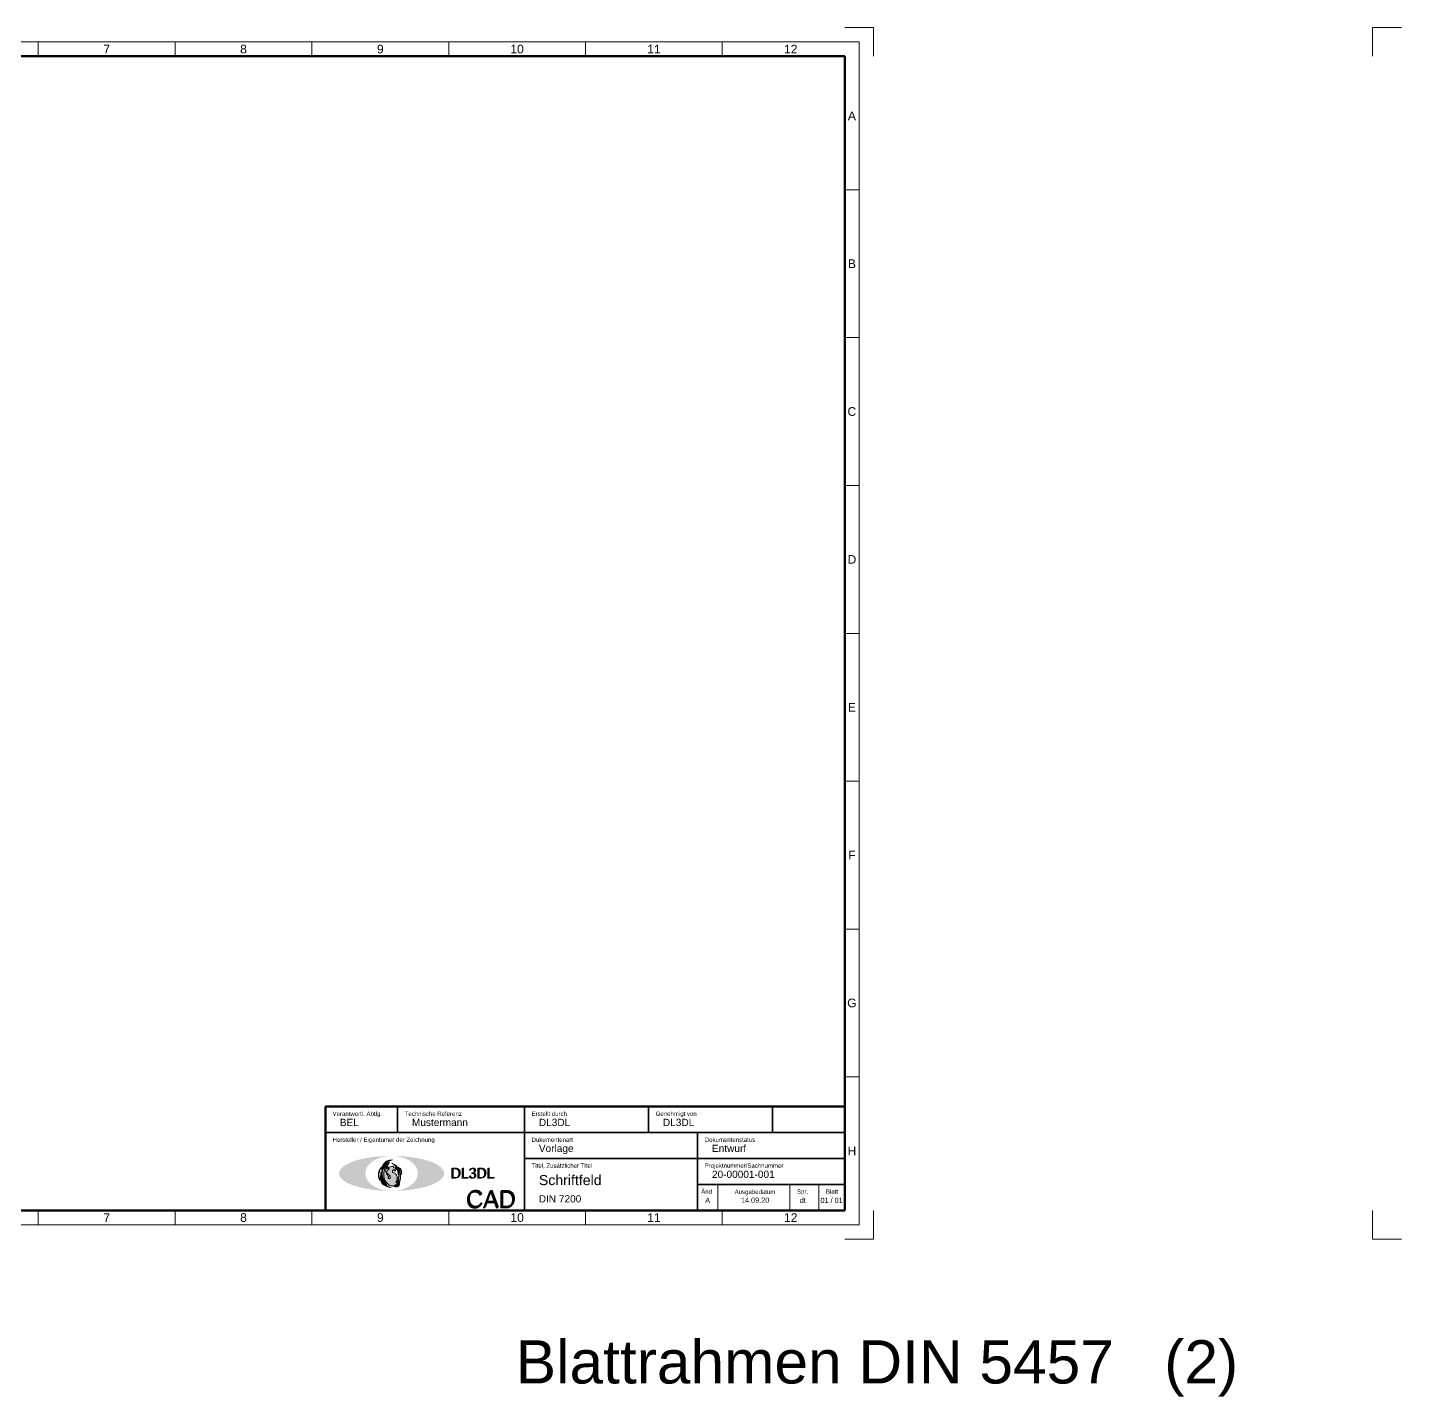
# Model space of a CAD drawing. Header units: millimetres. Extents: x 633 to 4785, y -1154 to 2521.
# Drawn here: x 1173.1 to 1649.4, y 285.8 to 760.3 of the extents above; entities that cross this region are included whole.
import ezdxf
from ezdxf.enums import TextEntityAlignment as Align

# ---------------------------------------------------------------- set-up
doc = ezdxf.new("R2010")
doc.units = ezdxf.units.MM
doc.header["$LTSCALE"] = 5
doc.linetypes.add('AUSGEZOGEN', pattern=[0])
for name, color, linetype, lineweight, true_color in [('_Blattschnitt', 1, 'Continuous', 5, 0xff0000), ('_Legende', 7, 'Continuous', 5, 0x000000), ('_PK_0.18mm', 4, 'Continuous', 18, 0x00ffff), ('_PK_0.35mm', 4, 'Continuous', 35, 0x00ffff), ('_PK_0.70mm', 30, 'Continuous', 70, 0xff7f00), ('_PK_Text_ausgefüllt', 3, 'Continuous', 5, 0x00ff00), ('_PK_Text_Vorgabe', 1, 'Continuous', 5, 0xff0000), ('_Raster_0.18mm', 94, 'Continuous', 18, 0x008000), ('_Raster_1.00mm', 5, 'Continuous', 100, 0x0000ff), ('_Raster_Einteilung', 7, 'Continuous', 18, 0x000000), ('_Raster_txt', 7, 'Continuous', 5, 0x000000), ('pfoenix', 5, 'Continuous', 5, 0x0000ff)]:
    doc.layers.add(name, color=color, linetype=linetype, lineweight=lineweight, true_color=true_color)
for name, color, linetype, true_color in [('Logo', 5, 'Continuous', 0x0000ff), ('Logo Text', 1, 'Continuous', 0xff0000), ('Logo_a', 1, 'Continuous', 0xff0000), ('Logo_b', 30, 'Continuous', 0xff7f00), ('Logo_c', 12, 'Continuous', 0xaa0000)]:
    doc.layers.add(name, color=color, linetype=linetype, true_color=true_color)
doc.styles.add('textstyle1493', font='')
doc.styles.add('textstyle1494', font='')
doc.styles.add('textstyle1495', font='')
doc.styles.add('textstyle1496', font='')
doc.styles.add('textstyle1497', font='')
doc.styles.add('textstyle1498', font='')
doc.styles.add('textstyle1499', font='')
doc.styles.add('textstyle1500', font='')
doc.styles.add('textstyle1599', font='')
doc.styles.add('textstyle1600', font='')
doc.styles.add('textstyle1601', font='')
doc.styles.add('textstyle1602', font='')
doc.styles.add('textstyle1603', font='')
doc.styles.add('textstyle1604', font='')
doc.styles.add('textstyle1605', font='')
doc.styles.add('textstyle1606', font='')
doc.styles.add('textstyle1607', font='')
doc.styles.add('textstyle1608', font='')
doc.styles.add('textstyle1614', font='')
doc.styles.add('textstyle1615', font='')
doc.styles.add('textstyle1616', font='')
doc.styles.add('textstyle1617', font='')
doc.styles.add('textstyle1618', font='')
doc.styles.add('textstyle1619', font='')
doc.styles.add('textstyle1626', font='')
doc.styles.add('textstyle1627', font='')
doc.styles.add('textstyle1628', font='')
doc.styles.add('textstyle1629', font='')
doc.styles.add('textstyle1630', font='')
doc.styles.add('textstyle1631', font='')
doc.styles.add('textstyle27', font='')
doc.styles.add('textstyle28', font='')
doc.styles.add('textstyle29', font='')
doc.styles.add('textstyle30', font='')
doc.styles.add('textstyle31', font='')
doc.styles.add('textstyle32', font='')
doc.styles.add('textstyle33', font='')
doc.styles.add('textstyle34', font='')
doc.styles.add('textstyle35', font='')
doc.styles.add('textstyle36', font='')
doc.styles.add('textstyle37', font='')
doc.styles.add('textstyle38', font='')
doc.styles.add('textstyle39', font='')
doc.styles.add('textstyle40', font='')
doc.styles.add('textstyle41', font='')
doc.styles.add('textstyle42', font='')
doc.styles.add('textstyle43', font='')
doc.styles.add('textstyle44', font='')
doc.styles.add('textstyle45', font='')
doc.styles.add('textstyle46', font='')
doc.styles.add('textstyle696', font='')
doc.styles.get('textstyle1493').set_extended_font_data('Arial')
doc.styles.get('textstyle1494').set_extended_font_data('Arial')
doc.styles.get('textstyle1495').set_extended_font_data('Arial')
doc.styles.get('textstyle1496').set_extended_font_data('Arial')
doc.styles.get('textstyle1497').set_extended_font_data('Arial')
doc.styles.get('textstyle1498').set_extended_font_data('Arial')
doc.styles.get('textstyle1499').set_extended_font_data('Arial')
doc.styles.get('textstyle1500').set_extended_font_data('Arial')
doc.styles.get('textstyle1599').set_extended_font_data('Arial')
doc.styles.get('textstyle1600').set_extended_font_data('Arial')
doc.styles.get('textstyle1601').set_extended_font_data('Arial')
doc.styles.get('textstyle1602').set_extended_font_data('Arial')
doc.styles.get('textstyle1603').set_extended_font_data('Arial')
doc.styles.get('textstyle1604').set_extended_font_data('Arial')
doc.styles.get('textstyle1605').set_extended_font_data('Arial')
doc.styles.get('textstyle1606').set_extended_font_data('Arial')
doc.styles.get('textstyle1607').set_extended_font_data('Arial')
doc.styles.get('textstyle1608').set_extended_font_data('Arial')
doc.styles.get('textstyle1614').set_extended_font_data('Arial')
doc.styles.get('textstyle1615').set_extended_font_data('Arial')
doc.styles.get('textstyle1616').set_extended_font_data('Arial')
doc.styles.get('textstyle1617').set_extended_font_data('Arial')
doc.styles.get('textstyle1618').set_extended_font_data('Arial')
doc.styles.get('textstyle1619').set_extended_font_data('Arial')
doc.styles.get('textstyle1626').set_extended_font_data('Arial')
doc.styles.get('textstyle1627').set_extended_font_data('Arial')
doc.styles.get('textstyle1628').set_extended_font_data('Arial')
doc.styles.get('textstyle1629').set_extended_font_data('Arial')
doc.styles.get('textstyle1630').set_extended_font_data('Arial')
doc.styles.get('textstyle1631').set_extended_font_data('Arial')
doc.styles.get('textstyle27').set_extended_font_data('Arial')
doc.styles.get('textstyle28').set_extended_font_data('Arial')
doc.styles.get('textstyle29').set_extended_font_data('Arial')
doc.styles.get('textstyle30').set_extended_font_data('Arial')
doc.styles.get('textstyle31').set_extended_font_data('Arial')
doc.styles.get('textstyle32').set_extended_font_data('Arial')
doc.styles.get('textstyle33').set_extended_font_data('Arial')
doc.styles.get('textstyle34').set_extended_font_data('Arial')
doc.styles.get('textstyle35').set_extended_font_data('Arial')
doc.styles.get('textstyle36').set_extended_font_data('Arial')
doc.styles.get('textstyle37').set_extended_font_data('Arial')
doc.styles.get('textstyle38').set_extended_font_data('Arial')
doc.styles.get('textstyle39').set_extended_font_data('Arial')
doc.styles.get('textstyle40').set_extended_font_data('Arial')
doc.styles.get('textstyle41').set_extended_font_data('Arial')
doc.styles.get('textstyle42').set_extended_font_data('Arial')
doc.styles.get('textstyle43').set_extended_font_data('URW Chancery L')
doc.styles.get('textstyle44').set_extended_font_data('URW Chancery L')
doc.styles.get('textstyle45').set_extended_font_data('URW Chancery L')
doc.styles.get('textstyle46').set_extended_font_data('URW Chancery L')
doc.styles.get('textstyle696').set_extended_font_data('Arial')

msp = doc.modelspace()

# ---------------------------------------------------------------- hatches: boundary and pattern name
at = {"layer": 'Logo_a'}
h = msp.add_hatch(color=256, dxfattribs=at)
edge = h.paths.add_edge_path()
edge.add_ellipse((1299.34, 363.11), major_axis=(15.17, 0), ratio=0.4, start_angle=0, end_angle=360)
edge = h.paths.add_edge_path()
edge.add_ellipse((1299.34, 363.11), major_axis=(12.14, 0), ratio=0.5, start_angle=0, end_angle=360)
at = {"layer": 'Logo_b'}
h = msp.add_hatch(color=256, dxfattribs=at)
edge = h.paths.add_edge_path()
edge.add_ellipse((1299.34, 363.11), major_axis=(12.14, 0), ratio=0.5, start_angle=0, end_angle=360)
edge = h.paths.add_edge_path()
edge.add_ellipse((1299.34, 363.11), major_axis=(9.1, 0), ratio=0.666667, start_angle=0, end_angle=360)
at = {"layer": 'Logo_c'}
h = msp.add_hatch(color=256, dxfattribs=at)
edge = h.paths.add_edge_path()
edge.add_ellipse((1299.34, 363.11), major_axis=(15.17, 0), ratio=0.4, start_angle=0, end_angle=360)
edge = h.paths.add_edge_path()
edge.add_ellipse((1299.34, 363.11), major_axis=(18.21, 0), ratio=0.333333, start_angle=0, end_angle=360)
at = {"layer": 'pfoenix'}
h = msp.add_hatch(color=256, dxfattribs=at)
edge = h.paths.add_edge_path()
edge.add_spline(control_points=[(1298.07, 362.31), (1298.49, 362.05), (1298.19, 361.55), (1298.19, 361.55), (1298.19, 361.55), (1298.3, 361.3), (1298.96, 361.29), (1298.86, 361.9), (1298.73, 362.31), (1298.19, 362.86), (1297.75, 363.22), (1297.59, 363.71), (1297.91, 364.22), (1298.44, 364.56), (1298.53, 364.7), (1298.46, 364.88), (1298.16, 364.87), (1297.89, 364.8), (1297.67, 364.92), (1297.72, 365.29), (1298.07, 365.47), (1298.08, 365.48), (1298.08, 365.47), (1297.98, 365.31), (1297.83, 365.19), (1297.96, 365.08), (1298.36, 365.19), (1298.83, 365.45), (1299.68, 365.63), (1299.99, 365.59), (1300.03, 365.51), (1300.07, 365.24), (1299.97, 365.01), (1300.39, 365.06), (1300.68, 364.93), (1300.92, 364.68), (1300.86, 364.28), (1300.58, 363.93), (1300.47, 363.84), (1300.47, 363.84), (1300.44, 364.05), (1300.37, 364.27), (1300.12, 364.32), (1299.78, 364.26), (1299.62, 363.93), (1299.64, 363.51), (1299.95, 363.38), (1300.57, 363.17), (1300.86, 362.79)], knot_values=[0, 0, 0, 0, 1, 2, 3, 4, 5, 6, 7, 8, 9, 10, 11, 12, 13, 14, 15, 16, 17, 18, 19, 20, 21, 22, 23, 24, 25, 26, 27, 28, 29, 30, 31, 32, 33, 34, 35, 36, 37, 38, 39, 40, 41, 42, 43, 44, 45, 46, 46, 46, 46], degree=3, periodic=0)
edge.add_spline(control_points=[(1300.86, 362.79), (1301.14, 362.3), (1301.34, 361.61), (1301.23, 360.95), (1300.99, 360.35), (1300.77, 359.98), (1300.77, 359.98), (1301.49, 360.42), (1301.69, 361.16), (1301.68, 361.72), (1301.61, 361.88), (1301.82, 361.5), (1301.85, 360.83), (1301.71, 360.41), (1301.13, 359.33), (1300.52, 358.93), (1299.83, 358.74), (1299, 358.73), (1298.48, 358.99), (1298.48, 358.99), (1298.48, 358.99)], knot_values=[0, 0, 0, 0, 1, 2, 3, 4, 5, 6, 7, 8, 9, 10, 11, 12, 13, 14, 15, 16, 17, 18, 18, 18, 18], degree=3, periodic=0)
edge.add_spline(control_points=[(1298.48, 358.99), (1298.48, 358.99), (1298.42, 358.95), (1294.36, 363.61), (1298.56, 366.97)], knot_values=[0, 0, 0, 0, 1, 2, 2, 2, 2], degree=3, periodic=0)
edge.add_spline(control_points=[(1298.56, 366.97), (1296.72, 364.57), (1298.07, 362.31), (1298.07, 362.31), (1298.07, 362.31), (1298.07, 362.31), (1298.07, 362.31)], knot_values=[0, 0, 0, 0, 1, 2, 3, 4, 4, 4, 4], degree=3, periodic=0)
h = msp.add_hatch(color=256, dxfattribs=at)
edge = h.paths.add_edge_path()
edge.add_spline(control_points=[(1297.94, 367.04), (1295.86, 362.99), (1297.8, 358.77), (1297.79, 358.75), (1297.79, 358.75), (1294.78, 363.05), (1297.94, 367.04), (1297.94, 367.04), (1297.94, 367.04)], knot_values=[0, 0, 0, 0, 1, 2, 3, 4, 5, 6, 6, 6, 6], degree=3, periodic=0)
h = msp.add_hatch(color=256, dxfattribs=at)
edge = h.paths.add_edge_path()
edge.add_spline(control_points=[(1299.64, 367.8), (1296.85, 367.12), (1295.83, 364.45), (1295.83, 364.45)], knot_values=[0, 0, 0, 0, 1, 1, 1, 1], degree=3, periodic=0)
edge.add_spline(control_points=[(1295.83, 364.45), (1295.86, 364.65), (1296.24, 367.79), (1299.64, 367.8)], knot_values=[0, 0, 0, 0, 1, 1, 1, 1], degree=3, periodic=0)
h = msp.add_hatch(color=256, dxfattribs=at)
edge = h.paths.add_edge_path()
edge.add_spline(control_points=[(1295.79, 365.21), (1294.11, 363.61), (1294.92, 360.93), (1295.28, 360.75)], knot_values=[0, 0, 0, 0, 1, 1, 1, 1], degree=3, periodic=0)
edge.add_spline(control_points=[(1295.28, 360.75), (1295.17, 360.84), (1294.36, 363.53), (1295.79, 365.21)], knot_values=[0, 0, 0, 0, 1, 1, 1, 1], degree=3, periodic=0)
h = msp.add_hatch(color=256, dxfattribs=at)
edge = h.paths.add_edge_path()
edge.add_spline(control_points=[(1295.59, 363.53), (1295.69, 359.56), (1299.15, 358.19), (1299.15, 358.19), (1299.15, 358.19), (1295.27, 359.15), (1295.62, 363.48), (1295.62, 363.48), (1295.59, 363.53)], knot_values=[0, 0, 0, 0, 1, 2, 3, 4, 5, 6, 6, 6, 6], degree=3, periodic=0)
h = msp.add_hatch(color=256, dxfattribs=at)
edge = h.paths.add_edge_path()
edge.add_spline(control_points=[(1301.49, 363.82), (1301.55, 363.48), (1301.59, 363.21), (1301.62, 362.79), (1301.63, 362.46), (1301.62, 362.46), (1301.62, 362.46), (1301.77, 362.91), (1301.77, 363.43), (1301.66, 364.37), (1301.36, 365.23), (1301.11, 365.65), (1300.4, 366.23), (1299.45, 366.65), (1299.45, 366.65), (1299.45, 366.65)], knot_values=[0, 0, 0, 0, 1, 2, 3, 4, 5, 6, 7, 8, 9, 10, 11, 12, 13, 13, 13, 13], degree=3, periodic=0)
edge.add_spline(control_points=[(1299.45, 366.65), (1300.02, 366.36), (1300.34, 366.03), (1300.68, 365.6), (1301.02, 365.15), (1301.35, 364.43), (1301.49, 363.82)], knot_values=[0, 0, 0, 0, 1, 2, 3, 4, 4, 4, 4], degree=3, periodic=0)
h = msp.add_hatch(color=256, dxfattribs=at)
edge = h.paths.add_edge_path()
edge.add_spline(control_points=[(1302.4, 361.56), (1302.37, 361.03), (1302.21, 360.31), (1301.98, 359.91), (1301.48, 359.44), (1301.2, 359.17), (1301.19, 359.17), (1301.4, 359.53), (1301.68, 359.98), (1301.84, 360.41), (1301.85, 360.83), (1301.66, 361.79)], knot_values=[0, 0, 0, 0, 1, 2, 3, 4, 5, 6, 7, 8, 9, 9, 9, 9], degree=3, periodic=0)
edge.add_spline(control_points=[(1301.66, 361.79), (1301.93, 361.93), (1301.98, 362.22), (1302.01, 363.11), (1301.96, 363.9), (1301.94, 364.33), (1301.67, 365.19), (1301.5, 365.3), (1301.98, 364.69), (1302.13, 364.27), (1302.3, 363.68), (1302.38, 363.1), (1302.42, 362.3), (1302.4, 361.56)], knot_values=[0, 0, 0, 0, 1, 2, 3, 4, 5, 6, 7, 8, 9, 10, 11, 11, 11, 11], degree=3, periodic=0)
h = msp.add_hatch(color=256, dxfattribs=at)
edge = h.paths.add_edge_path()
edge.add_spline(control_points=[(1302.77, 362.77), (1302.76, 363.33), (1302.69, 363.69), (1302.6, 364.11), (1302.43, 364.45), (1302.06, 364.98), (1302.06, 364.98), (1302.06, 364.98)], knot_values=[0, 0, 0, 0, 1, 2, 3, 4, 5, 5, 5, 5], degree=3, periodic=0)
edge.add_spline(control_points=[(1302.06, 364.98), (1302.94, 364.55), (1302.77, 362.77), (1302.77, 362.77), (1302.77, 362.77)], knot_values=[0, 0, 0, 0, 1, 2, 2, 2, 2], degree=3, periodic=0)
h = msp.add_hatch(color=256, dxfattribs=at)
edge = h.paths.add_edge_path()
edge.add_spline(control_points=[(1300.25, 358.56), (1300.62, 358.41), (1301.25, 358.4), (1301.59, 358.49), (1301.9, 358.84), (1302.09, 359.31), (1302.12, 359.67), (1302.15, 359.83), (1302.15, 359.83), (1302.15, 359.83), (1302.03, 359.51), (1301.93, 359.4), (1301.68, 359.09), (1301.41, 358.91), (1301.15, 358.8), (1300.76, 358.68), (1300.38, 358.65), (1300.25, 358.65), (1300.11, 358.66), (1300.11, 358.65), (1300.11, 358.65), (1300.19, 358.59), (1300.25, 358.56), (1300.25, 358.56), (1300.25, 358.56)], knot_values=[0, 0, 0, 0, 1, 2, 3, 4, 5, 6, 7, 8, 9, 10, 11, 12, 13, 14, 15, 16, 17, 18, 19, 20, 21, 22, 22, 22, 22], degree=3, periodic=0)

# ---------------------------------------------------------------- linework, layer by layer
at = {"layer": '_Blattschnitt'}
for p, q in [((1466.38, 760.29), (1456.38, 760.29)), ((1466.38, 760.29), (1466.38, 750.29)), ((1639.38, 760.29), (1649.38, 760.29)), ((1639.38, 760.29), (1639.38, 750.29)), ((1466.38, 340.29), (1466.38, 350.29)), ((1639.38, 340.29), (1639.38, 350.29)), ((1466.38, 340.29), (1456.38, 340.29)), ((1639.38, 340.29), (1649.38, 340.29))]:
    msp.add_line(p, q, dxfattribs=at)
at = {"layer": '_PK_0.18mm', "linetype": 'AUSGEZOGEN', "lineweight": 18}
for p, q in [((1412.38, 350.29), (1412.38, 359.29)), ((1437.38, 350.29), (1437.38, 359.29)), ((1447.38, 350.29), (1447.38, 359.29))]:
    msp.add_line(p, q, dxfattribs=at)
at = {"layer": '_PK_0.35mm', "linetype": 'AUSGEZOGEN'}
for p, q in [((1301.38, 377.29), (1301.38, 386.29)), ((1345.38, 350.29), (1345.38, 386.29)), ((1388.38, 377.29), (1388.38, 386.29)), ((1431.38, 377.29), (1431.38, 386.29)), ((1276.38, 377.29), (1456.38, 377.29)), ((1405.38, 350.29), (1405.38, 377.29)), ((1345.38, 368.29), (1456.38, 368.29)), ((1405.38, 359.29), (1456.38, 359.29))]:
    msp.add_line(p, q, dxfattribs=at)
at = {"layer": '_PK_0.70mm', "linetype": 'AUSGEZOGEN', "lineweight": 70}
for p, q in [((1276.38, 386.29), (1456.38, 386.29)), ((1276.38, 350.29), (1276.38, 386.29)), ((1456.38, 350.29), (1456.38, 386.29)), ((1276.38, 350.29), (1456.38, 350.29))]:
    msp.add_line(p, q, dxfattribs=at)
at = {"layer": '_Raster_0.18mm'}
for p, q in [((1461.38, 755.29), (892.38, 755.29)), ((1461.38, 345.29), (1461.38, 755.29)), ((892.38, 345.29), (1461.38, 345.29))]:
    msp.add_line(p, q, dxfattribs=at)
at = {"layer": '_Raster_1.00mm'}
for p, q in [((1456.38, 750.29), (897.38, 750.29)), ((1456.38, 386.29), (1456.38, 750.29)), ((897.38, 350.29), (1276.38, 350.29))]:
    msp.add_line(p, q, dxfattribs=at)
at = {"layer": '_Raster_Einteilung'}
for p, q in [((1176.88, 755.29), (1176.88, 750.29)), ((1224.3, 755.29), (1224.3, 750.29)), ((1271.72, 755.29), (1271.72, 750.29)), ((1319.13, 755.29), (1319.13, 750.29)), ((1366.55, 755.29), (1366.55, 750.29)), ((1413.97, 755.29), (1413.97, 750.29)), ((1456.38, 704.04), (1461.38, 704.04)), ((1456.38, 652.79), (1461.38, 652.79)), ((1456.38, 601.54), (1461.38, 601.54)), ((1456.38, 550.29), (1461.38, 550.29)), ((1456.38, 499.04), (1461.38, 499.04)), ((1456.38, 447.79), (1461.38, 447.79)), ((1456.38, 396.54), (1461.38, 396.54)), ((1176.88, 350.29), (1176.88, 345.29)), ((1224.3, 350.29), (1224.3, 345.29)), ((1271.72, 350.29), (1271.72, 345.29)), ((1319.13, 350.29), (1319.13, 345.29)), ((1366.55, 350.29), (1366.55, 345.29)), ((1413.97, 350.29), (1413.97, 345.29))]:
    msp.add_line(p, q, dxfattribs=at)
at = {"layer": 'pfoenix'}
for points in [[(1298.56, 366.97), (1294.36, 363.61), (1298.42, 358.95), (1298.48, 358.99), (1298.48, 358.99)], [(1297.94, 367.04), (1295.86, 362.99), (1297.8, 358.77), (1297.79, 358.75), (1297.79, 358.75), (1294.78, 363.05), (1297.94, 367.04), (1297.94, 367.04), (1297.94, 367.04)], [(1299.64, 367.8), (1296.24, 367.79), (1295.86, 364.65), (1295.83, 364.45)], [(1299.64, 367.8), (1296.85, 367.12), (1295.83, 364.45), (1295.83, 364.45)], [(1298.56, 366.97), (1296.72, 364.57), (1298.07, 362.31), (1298.07, 362.31), (1298.07, 362.31), (1298.07, 362.31), (1298.07, 362.31)], [(1295.79, 365.21), (1294.11, 363.61), (1294.92, 360.93), (1295.28, 360.75)], [(1295.79, 365.21), (1294.36, 363.53), (1295.17, 360.84), (1295.28, 360.75)], [(1295.59, 363.53), (1295.69, 359.56), (1299.15, 358.19), (1299.15, 358.19), (1299.15, 358.19), (1295.27, 359.15), (1295.62, 363.48), (1295.62, 363.48), (1295.59, 363.53)], [(1298.07, 362.31), (1298.49, 362.05), (1298.19, 361.55), (1298.19, 361.55), (1298.19, 361.55), (1298.3, 361.3), (1298.96, 361.29), (1298.86, 361.9), (1298.73, 362.31), (1298.19, 362.86), (1297.75, 363.22), (1297.59, 363.71), (1297.91, 364.22), (1298.44, 364.56), (1298.53, 364.7), (1298.46, 364.88), (1298.16, 364.87), (1297.89, 364.8), (1297.67, 364.92), (1297.72, 365.29), (1298.07, 365.47), (1298.08, 365.48), (1298.08, 365.47), (1297.98, 365.31), (1297.83, 365.19), (1297.96, 365.08), (1298.36, 365.19), (1298.83, 365.45), (1299.68, 365.63), (1299.99, 365.59), (1300.03, 365.51), (1300.07, 365.24), (1299.97, 365.01), (1300.39, 365.06), (1300.68, 364.93), (1300.92, 364.68), (1300.86, 364.28), (1300.58, 363.93), (1300.47, 363.84), (1300.47, 363.84), (1300.44, 364.05), (1300.37, 364.27), (1300.12, 364.32), (1299.78, 364.26), (1299.62, 363.93), (1299.64, 363.51), (1299.95, 363.38), (1300.57, 363.17), (1300.86, 362.79)], [(1300.86, 362.79), (1301.14, 362.3), (1301.34, 361.61), (1301.23, 360.95), (1300.99, 360.35), (1300.77, 359.98), (1300.77, 359.98), (1301.49, 360.42), (1301.69, 361.16), (1301.68, 361.72), (1301.61, 361.88), (1301.82, 361.5), (1301.85, 360.83), (1301.71, 360.41), (1301.13, 359.33), (1300.52, 358.93), (1299.83, 358.74), (1299, 358.73), (1298.48, 358.99), (1298.48, 358.99), (1298.48, 358.99)], [(1299.45, 366.65), (1300.02, 366.36), (1300.34, 366.03), (1300.68, 365.6), (1301.02, 365.15), (1301.35, 364.43), (1301.49, 363.82)], [(1301.49, 363.82), (1301.55, 363.48), (1301.59, 363.21), (1301.62, 362.79), (1301.63, 362.46), (1301.62, 362.46), (1301.62, 362.46), (1301.77, 362.91), (1301.77, 363.43), (1301.66, 364.37), (1301.36, 365.23), (1301.11, 365.65), (1300.4, 366.23), (1299.45, 366.65), (1299.45, 366.65), (1299.45, 366.65)], [(1301.66, 361.79), (1301.93, 361.93), (1301.98, 362.22), (1302.01, 363.11), (1301.96, 363.9), (1301.94, 364.33), (1301.67, 365.19), (1301.5, 365.3), (1301.98, 364.69), (1302.13, 364.27), (1302.3, 363.68), (1302.38, 363.1), (1302.42, 362.3), (1302.4, 361.56)], [(1302.06, 364.98), (1302.94, 364.55), (1302.77, 362.77), (1302.77, 362.77), (1302.77, 362.77)], [(1302.77, 362.77), (1302.76, 363.33), (1302.69, 363.69), (1302.6, 364.11), (1302.43, 364.45), (1302.06, 364.98), (1302.06, 364.98), (1302.06, 364.98)], [(1300.25, 358.56), (1300.62, 358.41), (1301.25, 358.4), (1301.59, 358.49), (1301.9, 358.84), (1302.09, 359.31), (1302.12, 359.67), (1302.15, 359.83), (1302.15, 359.83), (1302.15, 359.83), (1302.03, 359.51), (1301.93, 359.4), (1301.68, 359.09), (1301.41, 358.91), (1301.15, 358.8), (1300.76, 358.68), (1300.38, 358.65), (1300.25, 358.65), (1300.11, 358.66), (1300.11, 358.65), (1300.11, 358.65), (1300.19, 358.59), (1300.25, 358.56), (1300.25, 358.56), (1300.25, 358.56)], [(1302.4, 361.56), (1302.37, 361.03), (1302.21, 360.31), (1301.98, 359.91), (1301.48, 359.44), (1301.2, 359.17), (1301.19, 359.17), (1301.4, 359.53), (1301.68, 359.98), (1301.84, 360.41), (1301.85, 360.83), (1301.66, 361.79)]]:
    msp.add_open_spline(points, degree=3, dxfattribs=at)

# ---------------------------------------------------------------- texts
at = {"layer": '_Legende', "insert": (1342.38, 305.29), "char_height": 15, "attachment_point": 1, "style": 'textstyle696'}
msp.add_mtext('Blattrahmen DIN 5457   (2)', dxfattribs=at)
at = {"layer": '_PK_Text_ausgefüllt', "linetype": 'AUSGEZOGEN', "lineweight": 5}
for s, height, style, p in [('BEL', 2.5, 'textstyle39', (1281.38, 380.79)), ('Mustermann', 2.5, 'textstyle40', (1306.38, 380.79)), ('DL3DL', 2.5, 'textstyle37', (1350.38, 380.79)), ('DL3DL', 2.5, 'textstyle38', (1393.38, 380.79)), ('Vorlage', 2.5, 'textstyle42', (1350.38, 371.79)), ('Entwurf', 2.5, 'textstyle41', (1410.38, 371.79)), ('Schriftfeld', 3.5, 'textstyle35', (1350.38, 360.79)), ('20-00001-001', 2.5, 'textstyle34', (1410.38, 362.79)), ('DIN 7200', 2.5, 'textstyle36', (1350.34, 354.29))]:
    msp.add_text(s, height=height, dxfattribs=dict(at, style=style)).set_placement(p, align=Align.MIDDLE_LEFT)
for s, style, p in [('A', 'textstyle33', (1408.89, 353.8)), ('14.09.20', 'textstyle32', (1425.34, 353.83)), ('dt', 'textstyle31', (1441.84, 353.77)), ('01 / 01', 'textstyle30', (1451.84, 353.77))]:
    msp.add_text(s, height=1.8, dxfattribs=dict(at, style=style)).set_placement(p, align=Align.MIDDLE_CENTER)
at = {"layer": '_PK_Text_Vorgabe', "linetype": 'AUSGEZOGEN', "lineweight": 5}
for s, style, p in [('Verantwortl. Abtlg.', 'textstyle29', (1278.88, 383.79)), ('Technische Referenz', 'textstyle28', (1303.88, 383.79)), ('Erstellt durch', 'textstyle27', (1347.88, 383.79)), ('Genehmigt von', 'textstyle1606', (1390.88, 383.79)), ('Hersteller / Eigentümer der Zeichnung', 'textstyle1607', (1278.88, 374.79)), ('Dukumentenart', 'textstyle1608', (1347.88, 374.79)), ('Dokumentenstatus', 'textstyle1605', (1407.88, 374.79)), ('Titel, Zusätzlicher Titel', 'textstyle1604', (1347.88, 365.79)), ('Projektnummer/Sachnummer', 'textstyle1603', (1407.88, 365.79)), ('Änd', 'textstyle1602', (1406.67, 356.8)), ('Ausgabedatum', 'textstyle1601', (1418.26, 356.72)), ('Spr.', 'textstyle1600', (1439.88, 356.79)), ('Blatt', 'textstyle1599', (1449.88, 356.79))]:
    msp.add_text(s, height=1.5, dxfattribs=dict(at, style=style)).set_placement(p, align=Align.MIDDLE_LEFT)
at = {"layer": '_Raster_txt', "char_height": 3, "attachment_point": 5}
for s, insert, style in [('7', (1200.59, 752.79), 'textstyle1626'), ('8', (1248.01, 752.79), 'textstyle1627'), ('9', (1295.42, 752.79), 'textstyle1628'), ('10', (1342.84, 752.79), 'textstyle1629'), ('11', (1390.26, 752.79), 'textstyle1630'), ('12', (1437.67, 752.79), 'textstyle1631'), ('A', (1458.88, 729.66), 'textstyle1500'), ('B', (1458.88, 678.41), 'textstyle1499'), ('C', (1458.88, 627.16), 'textstyle1498'), ('D', (1458.88, 575.91), 'textstyle1497'), ('E', (1458.88, 524.66), 'textstyle1496'), ('F', (1458.88, 473.41), 'textstyle1495'), ('G', (1458.88, 422.16), 'textstyle1494'), ('H', (1458.88, 370.91), 'textstyle1493'), ('7', (1200.59, 347.79), 'textstyle1614'), ('8', (1248.01, 347.79), 'textstyle1615'), ('9', (1295.42, 347.79), 'textstyle1616'), ('10', (1342.84, 347.79), 'textstyle1617'), ('11', (1390.26, 347.79), 'textstyle1618'), ('12', (1437.67, 347.79), 'textstyle1619')]:
    msp.add_mtext(s, dxfattribs=dict(at, insert=insert, style=style))
at = {"layer": 'Logo', "attachment_point": 5}
for s, insert, char_height, style in [('DL3DL\\P', (1327.25, 363.11), 3.641, 'textstyle45'), ('CAD\\P', (1333.63, 353.95), 6.069, 'textstyle43')]:
    msp.add_mtext(s, dxfattribs=dict(at, insert=insert, char_height=char_height, style=style))
at = {"layer": 'Logo Text', "attachment_point": 5}
for s, insert, char_height, style in [('DL3DL\\P', (1327.61, 363.22), 3.641, 'textstyle46'), ('CAD\\P', (1333.91, 354.28), 6.069, 'textstyle44')]:
    msp.add_mtext(s, dxfattribs=dict(at, insert=insert, char_height=char_height, style=style))

doc.saveas('drawing.dxf')
